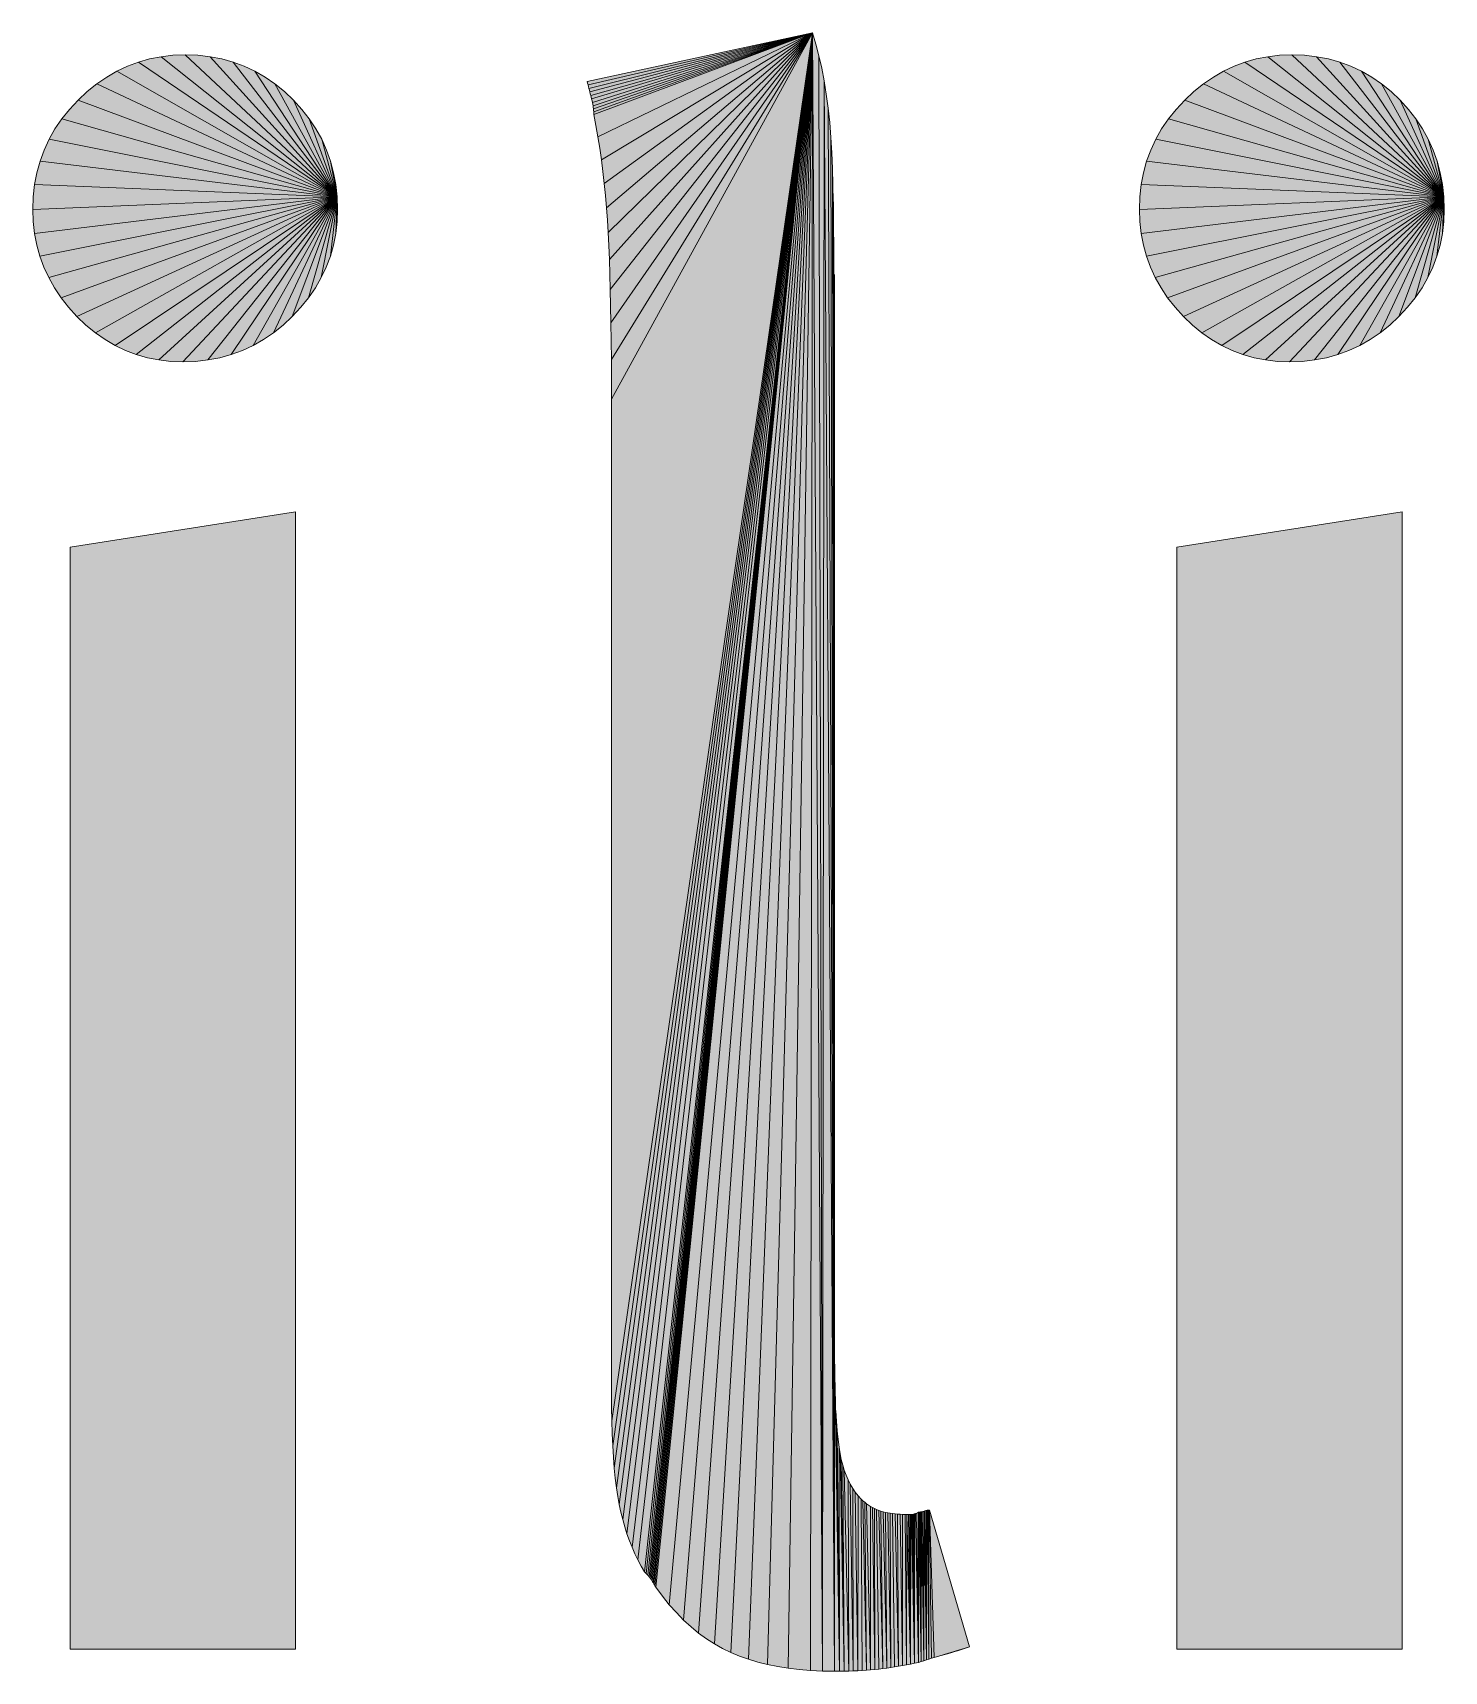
# Model space of a CAD drawing. Header units: inches. Extents: x 0 to 841, y 0 to 594.
# Drawn here: x 777.22 to 781.83, y 62.63 to 67.97 of the extents above; entities that cross this region are included whole.
import ezdxf

# ---------------------------------------------------------------- set-up
doc = ezdxf.new("R2010")
doc.units = ezdxf.units.IN
doc.header["$MEASUREMENT"] = 0
doc.layers.add('BG 0', color=7, linetype='Continuous')

msp = doc.modelspace()

# ---------------------------------------------------------------- hatches: boundary and pattern name
at = {"layer": 'BG 0', "linetype": 'Continuous'}
for points in [[(779.7663, 67.975), (779.0314, 67.8165), (779.0328, 67.8107), (779.0343, 67.805)], [(779.7663, 67.975), (779.0343, 67.805), (779.0357, 67.7992), (779.0372, 67.7934)], [(779.7663, 67.975), (779.0372, 67.7934), (779.0386, 67.7877), (779.04, 67.7819)], [(779.7663, 67.975), (779.04, 67.7819), (779.0415, 67.7762), (779.0429, 67.7704)], [(779.7663, 67.975), (779.0429, 67.7704), (779.0444, 67.7646), (779.0458, 67.7589)], [(779.7663, 67.975), (779.0458, 67.7589), (779.0471, 67.7532), (779.0484, 67.7476)], [(779.7663, 67.975), (779.0484, 67.7476), (779.0494, 67.7422), (779.0504, 67.737)], [(779.7663, 67.975), (779.0504, 67.737), (779.0512, 67.7318), (779.0518, 67.7269)], [(779.7663, 67.975), (779.0518, 67.7269), (779.0523, 67.722), (779.0527, 67.7174)], [(779.7663, 67.975), (779.0527, 67.7174), (779.0529, 67.7128), (779.053, 67.7084)], [(779.7663, 67.975), (779.053, 67.7084), (779.0599, 67.6722), (779.0664, 67.6354)], [(779.7663, 67.975), (779.0664, 67.6354), (779.0724, 67.5981), (779.0778, 67.5603)], [(779.7663, 67.975), (779.0778, 67.5603), (779.0827, 67.522), (779.0872, 67.4832)], [(779.7663, 67.975), (779.0872, 67.4832), (779.091, 67.4439), (779.0945, 67.4041)], [(779.7663, 67.975), (779.0945, 67.4041), (779.0974, 67.3638), (779.0998, 67.3229)], [(779.7663, 67.975), (779.0998, 67.3229), (779.1019, 67.2806), (779.1037, 67.2355)], [(779.7663, 67.975), (779.1037, 67.2355), (779.1053, 67.1877), (779.1068, 67.1374)], [(779.7663, 67.975), (779.1068, 67.1374), (779.1079, 67.0843), (779.1089, 67.0286)], [(779.7663, 67.975), (779.1089, 67.0286), (779.1096, 66.9702), (779.1102, 66.9091)], [(779.7663, 67.975), (779.1102, 66.9091), (779.1105, 66.8454), (779.1107, 66.779)], [(779.7663, 67.975), (779.1107, 66.779), (779.1109, 63.4903), (779.1116, 63.4461)], [(779.7663, 67.975), (779.1116, 63.4461), (779.1129, 63.4041), (779.1147, 63.3644)], [(779.7663, 67.975), (779.1147, 63.3644), (779.117, 63.3269), (779.1197, 63.2916)], [(779.7663, 67.975), (779.1197, 63.2916), (779.123, 63.2586), (779.1268, 63.2278)], [(779.7663, 67.975), (779.1268, 63.2278), (779.1311, 63.1993), (779.1359, 63.1729)], [(779.7663, 67.975), (779.1359, 63.1729), (779.1412, 63.148), (779.1472, 63.1238)], [(779.7663, 67.975), (779.1472, 63.1238), (779.1539, 63.1002), (779.1612, 63.0772)], [(779.7663, 67.975), (779.1612, 63.0772), (779.1692, 63.0549), (779.1778, 63.0333)], [(779.7663, 67.975), (779.1778, 63.0333), (779.187, 63.0123), (779.197, 62.9919)], [(779.7663, 67.975), (779.197, 62.9919), (779.2075, 62.9722), (779.2187, 62.9532)], [(779.7663, 67.975), (779.2187, 62.9532), (779.2215, 62.9503), (779.2242, 62.9476)], [(779.7663, 67.975), (779.2242, 62.9476), (779.2267, 62.9448), (779.2291, 62.9422)], [(779.7663, 67.975), (779.2291, 62.9422), (779.2313, 62.9397), (779.2334, 62.9371)], [(779.7663, 67.975), (779.2334, 62.9371), (779.2354, 62.9348), (779.2371, 62.9324)], [(779.7663, 67.975), (779.2371, 62.9324), (779.2388, 62.9301), (779.2403, 62.9279)], [(779.7663, 67.975), (779.2403, 62.9279), (779.2418, 62.9258), (779.2432, 62.9235)], [(779.7663, 67.975), (779.2432, 62.9235), (779.2447, 62.9211), (779.2461, 62.9187)], [(779.7663, 67.975), (779.2461, 62.9187), (779.2475, 62.9162), (779.249, 62.9137)], [(779.7663, 67.975), (779.249, 62.9137), (779.2504, 62.911), (779.2518, 62.9083)], [(779.7663, 67.975), (779.2518, 62.9083), (779.2533, 62.9056), (779.2548, 62.9027)], [(779.7663, 67.975), (779.2548, 62.9027), (779.2767, 62.8734), (779.2991, 62.8458)], [(779.7663, 67.975), (779.2991, 62.8458), (779.3222, 62.8201), (779.3458, 62.7961)], [(779.7663, 67.975), (779.3458, 62.7961), (779.37, 62.7739), (779.3948, 62.7536)], [(779.7663, 67.975), (779.3948, 62.7536), (779.4202, 62.735), (779.4461, 62.7182)], [(779.7663, 67.975), (779.4461, 62.7182), (779.4726, 62.7033), (779.4997, 62.6901)], [(779.7663, 67.975), (779.4997, 62.6901), (779.5277, 62.6785), (779.5571, 62.6681)], [(779.7663, 67.975), (779.5571, 62.6681), (779.5877, 62.6589), (779.6196, 62.651)], [(779.7663, 67.975), (779.6196, 62.651), (779.6528, 62.6443), (779.6873, 62.6387)], [(779.7663, 67.975), (779.6873, 62.6387), (779.7231, 62.6345), (779.7602, 62.6314)], [(779.7986, 62.6296), (779.7663, 67.975), (779.7602, 62.6314)], [(779.7986, 62.6296), (779.7873, 67.8996), (779.7773, 67.9382), (779.7663, 67.975)], [(778.2158, 67.4398), (777.6415, 67.897), (777.6039, 67.8897), (777.5673, 67.8793)], [(778.2158, 67.4398), (777.7201, 67.903), (777.6803, 67.9015), (777.6415, 67.897)], [(778.2158, 67.4398), (777.8011, 67.897), (777.7612, 67.9015), (777.7201, 67.903)], [(778.2158, 67.4398), (777.8768, 67.8793), (777.8396, 67.8897), (777.8011, 67.897)], [(779.7986, 62.6296), (779.8043, 67.8177), (779.7963, 67.8595), (779.7873, 67.8996)], [(781.8255, 67.4398), (781.2512, 67.897), (781.2136, 67.8897), (781.177, 67.8793)], [(781.8255, 67.4398), (781.3297, 67.903), (781.29, 67.9015), (781.2512, 67.897)], [(781.8255, 67.4398), (781.4107, 67.897), (781.3709, 67.9015), (781.3297, 67.903)], [(781.8255, 67.4398), (781.4866, 67.8793), (781.4493, 67.8897), (781.4107, 67.897)], [(778.2158, 67.4398), (777.4975, 67.8498), (777.4641, 67.8306), (777.4319, 67.8084)], [(778.2158, 67.4398), (777.5673, 67.8793), (777.5319, 67.866), (777.4975, 67.8498)], [(778.2158, 67.4398), (777.9475, 67.8498), (777.9128, 67.866), (777.8768, 67.8793)], [(778.2158, 67.4398), (778.0129, 67.8084), (777.9808, 67.8306), (777.9475, 67.8498)], [(781.8255, 67.4398), (781.1071, 67.8498), (781.0738, 67.8306), (781.0415, 67.8084)], [(781.8255, 67.4398), (781.177, 67.8793), (781.1415, 67.866), (781.1071, 67.8498)], [(781.8255, 67.4398), (781.5572, 67.8498), (781.5225, 67.866), (781.4866, 67.8793)], [(781.8255, 67.4398), (781.6226, 67.8084), (781.5905, 67.8306), (781.5572, 67.8498)], [(778.2158, 67.4398), (777.4319, 67.8084), (777.4007, 67.7833), (777.3707, 67.7553)], [(778.2158, 67.4398), (778.0731, 67.7553), (778.0436, 67.7833), (778.0129, 67.8084)], [(779.8383, 62.6289), (779.8043, 67.8177), (779.7986, 62.6296)], [(779.8383, 62.6289), (779.8173, 67.729), (779.8113, 67.7742), (779.8043, 67.8177)], [(781.8255, 67.4398), (781.0415, 67.8084), (781.0104, 67.7833), (780.9803, 67.7553)], [(781.8255, 67.4398), (781.6828, 67.7553), (781.6534, 67.7833), (781.6226, 67.8084)], [(778.2158, 67.4398), (777.3707, 67.7553), (777.3426, 67.7251), (777.3175, 67.6937)], [(778.2158, 67.4398), (778.125, 67.6937), (778.1005, 67.7251), (778.0731, 67.7553)], [(781.8255, 67.4398), (780.9803, 67.7553), (780.9522, 67.7251), (780.9272, 67.6937)], [(781.8255, 67.4398), (781.7347, 67.6937), (781.7102, 67.7251), (781.6828, 67.7553)], [(778.2158, 67.4398), (777.3175, 67.6937), (777.2953, 67.6611), (777.2761, 67.6273)], [(778.2158, 67.4398), (778.1654, 67.6273), (778.1466, 67.6611), (778.125, 67.6937)], [(779.8383, 62.6289), (779.8263, 67.6338), (779.8223, 67.6822), (779.8173, 67.729)], [(781.8255, 67.4398), (780.9272, 67.6937), (780.905, 67.6611), (780.8858, 67.6273)], [(781.8255, 67.4398), (781.775, 67.6273), (781.7563, 67.6611), (781.7347, 67.6937)], [(779.8383, 62.6289), (779.8311, 67.5319), (779.8292, 67.5837), (779.8263, 67.6338)], [(778.2158, 67.4398), (777.2761, 67.6273), (777.2599, 67.5922), (777.2465, 67.556)], [(778.2158, 67.4398), (778.1942, 67.556), (778.1812, 67.5922), (778.1654, 67.6273)], [(781.8255, 67.4398), (780.8858, 67.6273), (780.8695, 67.5922), (780.8562, 67.556)], [(781.8255, 67.4398), (781.8038, 67.556), (781.7908, 67.5922), (781.775, 67.6273)], [(778.2158, 67.4398), (777.2465, 67.556), (777.2362, 67.5184), (777.2289, 67.4797)], [(778.2158, 67.4398), (778.2115, 67.4797), (778.2043, 67.5184), (778.1942, 67.556)], [(779.8383, 62.6289), (779.8337, 67.4234), (779.8325, 67.4785), (779.8311, 67.5319)], [(781.8255, 67.4398), (780.8562, 67.556), (780.8459, 67.5184), (780.8385, 67.4797)], [(781.8255, 67.4398), (781.8211, 67.4797), (781.8139, 67.5184), (781.8038, 67.556)], [(778.2158, 67.4398), (777.2289, 67.4797), (777.2244, 67.4398), (777.2229, 67.3986)], [(781.8255, 67.4398), (780.8385, 67.4797), (780.8341, 67.4398), (780.8326, 67.3986)], [(778.2158, 67.4398), (777.2229, 67.3986), (777.2244, 67.3588), (777.2287, 67.3201)], [(778.2158, 67.4398), (777.2287, 67.3201), (777.2359, 67.2824), (777.246, 67.2459)], [(778.2158, 67.4398), (777.246, 67.2459), (777.259, 67.2104), (777.2748, 67.176)], [(778.2158, 67.4398), (777.2748, 67.176), (777.2935, 67.1427), (777.3152, 67.1104)], [(778.2158, 67.4398), (777.3152, 67.1104), (777.3396, 67.0793), (777.367, 67.0491)], [(778.2158, 67.4398), (777.367, 67.0491), (777.3964, 67.0211), (777.427, 66.996)], [(778.2158, 67.4398), (777.427, 66.996), (777.4587, 66.9739), (777.4915, 66.9546)], [(778.2158, 67.4398), (777.4915, 66.9546), (777.5256, 66.9384), (777.5607, 66.9251)], [(778.2158, 67.4398), (777.5607, 66.9251), (777.597, 66.9148), (777.6345, 66.9074)], [(778.2158, 67.4398), (777.6345, 66.9074), (777.6731, 66.9029), (777.7129, 66.9014)], [(778.2158, 67.4398), (777.7129, 66.9014), (777.7541, 66.9029), (777.794, 66.9074)], [(778.2158, 67.4398), (777.794, 66.9074), (777.8327, 66.9148), (777.8702, 66.9251)], [(778.2158, 67.4398), (777.8702, 66.9251), (777.9065, 66.9384), (777.9416, 66.9546)], [(778.2158, 67.4398), (777.9416, 66.9546), (777.9754, 66.9739), (778.008, 66.996)], [(778.2158, 67.4398), (778.008, 66.996), (778.0394, 67.0211), (778.0695, 67.0491)], [(778.2158, 67.4398), (778.0695, 67.0491), (778.0976, 67.0793), (778.1227, 67.1104)], [(778.2158, 67.4398), (778.1227, 67.1104), (778.1448, 67.1427), (778.164, 67.176)], [(778.2158, 67.4398), (778.164, 67.176), (778.1803, 67.2104), (778.1936, 67.2459)], [(778.2158, 67.4398), (778.1936, 67.2459), (778.2039, 67.2824), (778.2113, 67.3201)], [(778.2158, 67.4398), (778.2113, 67.3201), (778.2157, 67.3588), (778.2172, 67.3986)], [(781.8255, 67.4398), (780.8326, 67.3986), (780.834, 67.3588), (780.8384, 67.3201)], [(781.8255, 67.4398), (780.8384, 67.3201), (780.8456, 67.2824), (780.8557, 67.2459)], [(781.8255, 67.4398), (780.8557, 67.2459), (780.8686, 67.2104), (780.8845, 67.176)], [(781.8255, 67.4398), (780.8845, 67.176), (780.9033, 67.1427), (780.9248, 67.1104)], [(781.8255, 67.4398), (780.9248, 67.1104), (780.9493, 67.0793), (780.9767, 67.0491)], [(781.8255, 67.4398), (780.9767, 67.0491), (781.0061, 67.0211), (781.0367, 66.996)], [(781.8255, 67.4398), (781.0367, 66.996), (781.0683, 66.9739), (781.1012, 66.9546)], [(781.8255, 67.4398), (781.1012, 66.9546), (781.1352, 66.9384), (781.1704, 66.9251)], [(781.8255, 67.4398), (781.1704, 66.9251), (781.2067, 66.9148), (781.2442, 66.9074)], [(781.8255, 67.4398), (781.2442, 66.9074), (781.2828, 66.9029), (781.3225, 66.9014)], [(781.8255, 67.4398), (781.3225, 66.9014), (781.3637, 66.9029), (781.4037, 66.9074)], [(781.8255, 67.4398), (781.4037, 66.9074), (781.4424, 66.9148), (781.4799, 66.9251)], [(781.8255, 67.4398), (781.4799, 66.9251), (781.5162, 66.9384), (781.5512, 66.9546)], [(781.8255, 67.4398), (781.5512, 66.9546), (781.5851, 66.9739), (781.6177, 66.996)], [(781.8255, 67.4398), (781.6177, 66.996), (781.649, 67.0211), (781.6792, 67.0491)], [(781.8255, 67.4398), (781.6792, 67.0491), (781.7073, 67.0793), (781.7324, 67.1104)], [(781.8255, 67.4398), (781.7324, 67.1104), (781.7545, 67.1427), (781.7738, 67.176)], [(781.8255, 67.4398), (781.7738, 67.176), (781.79, 67.2104), (781.8032, 67.2459)], [(781.8255, 67.4398), (781.8032, 67.2459), (781.8136, 67.2824), (781.821, 67.3201)], [(781.8255, 67.4398), (781.821, 67.3201), (781.8255, 67.3588), (781.8269, 67.3986)], [(778.0803, 66.4115), (777.3454, 66.2963), (777.3454, 62.701), (778.0803, 62.701)], [(781.69, 66.4115), (780.9551, 66.2963), (780.9551, 62.701), (781.69, 62.701)], [(779.8383, 62.6289), (779.854, 62.629), (779.8391, 63.6072), (779.8385, 63.6567)], [(779.854, 62.629), (779.8471, 63.4129), (779.8448, 63.4447), (779.8428, 63.48)], [(779.854, 62.629), (779.8529, 63.3598), (779.8499, 63.3846), (779.8471, 63.4129)], [(779.8563, 63.3386), (779.8529, 63.3598), (779.854, 62.629), (779.8695, 62.6292)], [(779.8563, 63.3386), (779.8695, 62.6292), (779.8603, 63.3197)], [(779.8695, 62.6292), (779.8648, 63.3016), (779.8603, 63.3197)], [(779.8846, 62.6296), (779.8701, 63.2845), (779.8648, 63.3016), (779.8695, 62.6292)], [(779.8824, 63.253), (779.8759, 63.2683), (779.8701, 63.2845), (779.8846, 62.6296)], [(779.8897, 63.2388), (779.8824, 63.253), (779.8846, 62.6296), (779.8994, 62.6301)], [(779.8897, 63.2388), (779.8994, 62.6301), (779.8975, 63.2254)], [(779.9059, 63.213), (779.8975, 63.2254), (779.8994, 62.6301), (779.914, 62.6307)], [(779.9059, 63.213), (779.914, 62.6307), (779.915, 63.2015)], [(779.9283, 62.6315), (779.9248, 63.1909), (779.915, 63.2015), (779.914, 62.6307)], [(779.9283, 62.6315), (779.9422, 62.6325), (779.9306, 63.1853), (779.9248, 63.1909)], [(779.9422, 62.6325), (779.9366, 63.1801), (779.9306, 63.1853)], [(779.9559, 62.6335), (779.9428, 63.1753), (779.9366, 63.1801), (779.9422, 62.6325)], [(779.9554, 63.1666), (779.949, 63.1707), (779.9428, 63.1753), (779.9559, 62.6335)], [(779.962, 63.1628), (779.9554, 63.1666), (779.9559, 62.6335), (779.9693, 62.6348)], [(779.962, 63.1628), (779.9693, 62.6348), (779.9687, 63.1594)], [(779.9687, 63.1594), (779.9693, 62.6348), (779.9824, 62.6361), (779.9755, 63.1563)], [(779.9755, 63.1563), (779.9824, 62.6361), (779.9954, 62.6376), (779.9825, 63.1537)], [(779.9825, 63.1537), (779.9954, 62.6376), (779.9896, 63.1513)], [(779.9969, 63.1492), (779.9896, 63.1513), (779.9954, 62.6376), (780.0084, 62.6393)], [(779.9969, 63.1492), (780.0084, 62.6393), (780.0043, 63.1474)], [(780.0119, 63.1458), (780.0043, 63.1474), (780.0084, 62.6393), (780.0213, 62.6411)], [(780.0119, 63.1458), (780.0213, 62.6411), (780.0196, 63.1444)], [(780.0196, 63.1444), (780.0213, 62.6411), (780.0343, 62.643), (780.0275, 63.1432)], [(780.0275, 63.1432), (780.0343, 62.643), (780.0473, 62.6451), (780.0355, 63.1422)], [(780.0355, 63.1422), (780.0473, 62.6451), (780.0436, 63.1415)], [(780.0519, 63.1409), (780.0436, 63.1415), (780.0473, 62.6451), (780.0603, 62.6474)], [(780.0519, 63.1409), (780.0603, 62.6474), (780.0603, 63.1406)], [(780.0732, 62.6498), (780.0689, 63.1405), (780.0603, 63.1406), (780.0603, 62.6474)], [(780.0732, 62.6498), (780.0744, 63.1405), (780.0717, 63.1405), (780.0689, 63.1405)], [(780.0862, 62.6523), (780.0744, 63.1405), (780.0732, 62.6498)], [(780.0862, 62.6523), (780.0793, 63.1405), (780.0769, 63.1405), (780.0744, 63.1405)], [(780.0862, 62.6523), (780.0836, 63.1405), (780.0815, 63.1405), (780.0793, 63.1405)], [(780.0862, 62.6523), (780.0873, 63.1405), (780.0855, 63.1405), (780.0836, 63.1405)], [(780.0991, 62.655), (780.089, 63.1405), (780.0873, 63.1405), (780.0862, 62.6523)], [(780.0991, 62.655), (780.092, 63.1405), (780.0905, 63.1405), (780.089, 63.1405)], [(780.0991, 62.655), (780.0955, 63.1411), (780.0937, 63.1408), (780.092, 63.1405)], [(780.0991, 62.655), (780.0995, 63.1423), (780.0974, 63.1417), (780.0955, 63.1411)], [(780.1121, 62.6578), (780.1018, 63.1431), (780.0995, 63.1423), (780.0991, 62.655)], [(780.1121, 62.6578), (780.1066, 63.1451), (780.1041, 63.144), (780.1018, 63.1431)], [(780.1121, 62.6578), (780.1121, 63.1477), (780.1093, 63.1463), (780.1066, 63.1451)], [(780.1207, 62.6606), (780.1152, 63.1478), (780.1136, 63.1477), (780.1121, 63.1477)], [(780.1207, 62.6606), (780.1121, 63.1477), (780.1121, 62.6578)], [(780.1207, 62.6606), (780.1185, 63.1483), (780.1168, 63.148), (780.1152, 63.1478)], [(780.1207, 62.6606), (780.1221, 63.149), (780.1202, 63.1486), (780.1185, 63.1483)], [(780.1293, 62.6634), (780.1221, 63.149), (780.1207, 62.6606)], [(780.1293, 62.6634), (780.126, 63.15), (780.124, 63.1495), (780.1221, 63.149)], [(780.1293, 62.6634), (780.1301, 63.1513), (780.128, 63.1506), (780.126, 63.15)], [(780.1377, 62.6661), (780.1301, 63.1513), (780.1293, 62.6634)], [(780.1377, 62.6661), (780.1343, 63.1526), (780.1323, 63.152), (780.1301, 63.1513)], [(780.1377, 62.6661), (780.1382, 63.1536), (780.1363, 63.1531), (780.1343, 63.1526)], [(780.1461, 62.6687), (780.1401, 63.154), (780.1382, 63.1536), (780.1377, 62.6661)], [(780.1461, 62.6687), (780.1435, 63.1546), (780.1418, 63.1543), (780.1401, 63.154)], [(780.1545, 62.6712), (780.1467, 63.1549), (780.1451, 63.1547), (780.1461, 62.6687)], [(780.1627, 62.6738), (780.1481, 63.1549), (780.1467, 63.1549), (780.1545, 62.6712)], [(780.2779, 62.7082), (780.1481, 63.1549), (780.1627, 62.6738), (780.1709, 62.6761)]]:
    msp.add_hatch(color=7, dxfattribs=at).paths.add_polyline_path(points)

# ---------------------------------------------------------------- linework, layer by layer
at = {"layer": 'BG 0', "color": 7, "linetype": 'Continuous', "lineweight": 5}
for p, q in [((779.8383, 62.6289), (779.8347, 67.4234)), ((779.8383, 62.6289), (779.8364, 67.3083)), ((779.8383, 62.6289), (779.8376, 67.1865)), ((779.8383, 62.6289), (779.8382, 67.0581)), ((779.8384, 62.6289), (779.8384, 66.9231)), ((779.1108, 63.4903), (779.1106, 66.779)), ((779.8392, 63.6072), (779.854, 62.629)), ((779.8407, 63.5613), (779.8541, 62.629)), ((780.1461, 62.6687), (780.1443, 63.1547)), ((780.2779, 62.7082), (780.1709, 62.6761)), ((780.2779, 62.7081), (780.1871, 62.6806)), ((780.2779, 62.7081), (780.203, 62.685)), ((780.2779, 62.7082), (780.2191, 62.6897)), ((780.2779, 62.7082), (780.2355, 62.6946)), ((780.2779, 62.7082), (780.2522, 62.6998))]:
    msp.add_line(p, q, dxfattribs=at)
for points in [[(779.7663, 67.975), (779.0314, 67.8165), (779.0328, 67.8107), (779.0343, 67.805)], [(779.7663, 67.975), (779.0343, 67.805), (779.0357, 67.7992), (779.0372, 67.7934)], [(779.7663, 67.975), (779.0372, 67.7934), (779.0386, 67.7877), (779.04, 67.7819)], [(779.7663, 67.975), (779.04, 67.7819), (779.0415, 67.7762), (779.0429, 67.7704)], [(779.7663, 67.975), (779.0429, 67.7704), (779.0444, 67.7646), (779.0458, 67.7589)], [(779.7663, 67.975), (779.0458, 67.7589), (779.0471, 67.7532), (779.0484, 67.7476)], [(779.7663, 67.975), (779.0484, 67.7476), (779.0494, 67.7422), (779.0504, 67.737)], [(779.7663, 67.975), (779.0504, 67.737), (779.0512, 67.7318), (779.0518, 67.7269)], [(779.7663, 67.975), (779.0518, 67.7269), (779.0523, 67.722), (779.0527, 67.7174)], [(779.7663, 67.975), (779.0527, 67.7174), (779.0529, 67.7128), (779.053, 67.7084)], [(779.7663, 67.975), (779.053, 67.7084), (779.0599, 67.6722), (779.0664, 67.6354)], [(779.7663, 67.975), (779.0664, 67.6354), (779.0724, 67.5981), (779.0778, 67.5603)], [(779.7663, 67.975), (779.0778, 67.5603), (779.0827, 67.522), (779.0872, 67.4832)], [(779.7663, 67.975), (779.0872, 67.4832), (779.091, 67.4439), (779.0945, 67.4041)], [(779.7663, 67.975), (779.0945, 67.4041), (779.0974, 67.3638), (779.0998, 67.3229)], [(779.7663, 67.975), (779.0998, 67.3229), (779.1019, 67.2806), (779.1037, 67.2355)], [(779.7663, 67.975), (779.1037, 67.2355), (779.1053, 67.1877), (779.1068, 67.1374)], [(779.7663, 67.975), (779.1068, 67.1374), (779.1079, 67.0843), (779.1089, 67.0286)], [(779.7663, 67.975), (779.1089, 67.0286), (779.1096, 66.9702), (779.1102, 66.9091)], [(779.7663, 67.975), (779.1102, 66.9091), (779.1105, 66.8454), (779.1107, 66.779)], [(779.7663, 67.975), (779.1107, 66.779), (779.1109, 63.4903), (779.1116, 63.4461)], [(779.7663, 67.975), (779.1116, 63.4461), (779.1129, 63.4041), (779.1147, 63.3644)], [(779.7663, 67.975), (779.1147, 63.3644), (779.117, 63.3269), (779.1197, 63.2916)], [(779.7663, 67.975), (779.1197, 63.2916), (779.123, 63.2586), (779.1268, 63.2278)], [(779.7663, 67.975), (779.1268, 63.2278), (779.1311, 63.1993), (779.1359, 63.1729)], [(779.7663, 67.975), (779.1359, 63.1729), (779.1412, 63.148), (779.1472, 63.1238)], [(779.7663, 67.975), (779.1472, 63.1238), (779.1539, 63.1002), (779.1612, 63.0772)], [(779.7663, 67.975), (779.1612, 63.0772), (779.1692, 63.0549), (779.1778, 63.0333)], [(779.7663, 67.975), (779.1778, 63.0333), (779.187, 63.0123), (779.197, 62.9919)], [(779.7663, 67.975), (779.197, 62.9919), (779.2075, 62.9722), (779.2187, 62.9532)], [(779.7663, 67.975), (779.2187, 62.9532), (779.2215, 62.9503), (779.2242, 62.9476)], [(779.7663, 67.975), (779.2242, 62.9476), (779.2267, 62.9448), (779.2291, 62.9422)], [(779.7663, 67.975), (779.2291, 62.9422), (779.2313, 62.9397), (779.2334, 62.9371)], [(779.7663, 67.975), (779.2334, 62.9371), (779.2354, 62.9348), (779.2371, 62.9324)], [(779.7663, 67.975), (779.2371, 62.9324), (779.2388, 62.9301), (779.2403, 62.9279)], [(779.7663, 67.975), (779.2403, 62.9279), (779.2418, 62.9258), (779.2432, 62.9235)], [(779.7663, 67.975), (779.2432, 62.9235), (779.2447, 62.9211), (779.2461, 62.9187)], [(779.7663, 67.975), (779.2461, 62.9187), (779.2475, 62.9162), (779.249, 62.9137)], [(779.7663, 67.975), (779.249, 62.9137), (779.2504, 62.911), (779.2518, 62.9083)], [(779.7663, 67.975), (779.2518, 62.9083), (779.2533, 62.9056), (779.2548, 62.9027)], [(779.7663, 67.975), (779.2548, 62.9027), (779.2767, 62.8734), (779.2991, 62.8458)], [(779.7663, 67.975), (779.2991, 62.8458), (779.3222, 62.8201), (779.3458, 62.7961)], [(779.7663, 67.975), (779.3458, 62.7961), (779.37, 62.7739), (779.3948, 62.7536)], [(779.7663, 67.975), (779.3948, 62.7536), (779.4202, 62.735), (779.4461, 62.7182)], [(779.7663, 67.975), (779.4461, 62.7182), (779.4726, 62.7033), (779.4997, 62.6901)], [(779.7663, 67.975), (779.4997, 62.6901), (779.5277, 62.6785), (779.5571, 62.6681)], [(779.7663, 67.975), (779.5571, 62.6681), (779.5877, 62.6589), (779.6196, 62.651)], [(779.7663, 67.975), (779.6196, 62.651), (779.6528, 62.6443), (779.6873, 62.6387)], [(779.7663, 67.975), (779.6873, 62.6387), (779.7231, 62.6345), (779.7602, 62.6314)], [(779.7986, 62.6296), (779.7663, 67.975), (779.7602, 62.6314)], [(779.7986, 62.6296), (779.7873, 67.8996), (779.7773, 67.9382), (779.7663, 67.975)], [(778.2158, 67.4398), (777.6415, 67.897), (777.6039, 67.8897), (777.5673, 67.8793)], [(778.2158, 67.4398), (777.7201, 67.903), (777.6803, 67.9015), (777.6415, 67.897)], [(778.2158, 67.4398), (777.8011, 67.897), (777.7612, 67.9015), (777.7201, 67.903)], [(778.2158, 67.4398), (777.8768, 67.8793), (777.8396, 67.8897), (777.8011, 67.897)], [(779.7986, 62.6296), (779.8043, 67.8177), (779.7963, 67.8595), (779.7873, 67.8996)], [(781.8255, 67.4398), (781.2512, 67.897), (781.2136, 67.8897), (781.177, 67.8793)], [(781.8255, 67.4398), (781.3297, 67.903), (781.29, 67.9015), (781.2512, 67.897)], [(781.8255, 67.4398), (781.4107, 67.897), (781.3709, 67.9015), (781.3297, 67.903)], [(781.8255, 67.4398), (781.4866, 67.8793), (781.4493, 67.8897), (781.4107, 67.897)], [(778.2158, 67.4398), (777.4975, 67.8498), (777.4641, 67.8306), (777.4319, 67.8084)], [(778.2158, 67.4398), (777.5673, 67.8793), (777.5319, 67.866), (777.4975, 67.8498)], [(778.2158, 67.4398), (777.9475, 67.8498), (777.9128, 67.866), (777.8768, 67.8793)], [(778.2158, 67.4398), (778.0129, 67.8084), (777.9808, 67.8306), (777.9475, 67.8498)], [(781.8255, 67.4398), (781.1071, 67.8498), (781.0738, 67.8306), (781.0415, 67.8084)], [(781.8255, 67.4398), (781.177, 67.8793), (781.1415, 67.866), (781.1071, 67.8498)], [(781.8255, 67.4398), (781.5572, 67.8498), (781.5225, 67.866), (781.4866, 67.8793)], [(781.8255, 67.4398), (781.6226, 67.8084), (781.5905, 67.8306), (781.5572, 67.8498)], [(778.2158, 67.4398), (777.4319, 67.8084), (777.4007, 67.7833), (777.3707, 67.7553)], [(778.2158, 67.4398), (778.0731, 67.7553), (778.0436, 67.7833), (778.0129, 67.8084)], [(779.8383, 62.6289), (779.8043, 67.8177), (779.7986, 62.6296)], [(779.8383, 62.6289), (779.8173, 67.729), (779.8113, 67.7742), (779.8043, 67.8177)], [(781.8255, 67.4398), (781.0415, 67.8084), (781.0104, 67.7833), (780.9803, 67.7553)], [(781.8255, 67.4398), (781.6828, 67.7553), (781.6534, 67.7833), (781.6226, 67.8084)], [(778.2158, 67.4398), (777.3707, 67.7553), (777.3426, 67.7251), (777.3175, 67.6937)], [(778.2158, 67.4398), (778.125, 67.6937), (778.1005, 67.7251), (778.0731, 67.7553)], [(781.8255, 67.4398), (780.9803, 67.7553), (780.9522, 67.7251), (780.9272, 67.6937)], [(781.8255, 67.4398), (781.7347, 67.6937), (781.7102, 67.7251), (781.6828, 67.7553)], [(778.2158, 67.4398), (777.3175, 67.6937), (777.2953, 67.6611), (777.2761, 67.6273)], [(778.2158, 67.4398), (778.1654, 67.6273), (778.1466, 67.6611), (778.125, 67.6937)], [(779.8383, 62.6289), (779.8263, 67.6338), (779.8223, 67.6822), (779.8173, 67.729)], [(781.8255, 67.4398), (780.9272, 67.6937), (780.905, 67.6611), (780.8858, 67.6273)], [(781.8255, 67.4398), (781.775, 67.6273), (781.7563, 67.6611), (781.7347, 67.6937)], [(779.8383, 62.6289), (779.8311, 67.5319), (779.8292, 67.5837), (779.8263, 67.6338)], [(778.2158, 67.4398), (777.2761, 67.6273), (777.2599, 67.5922), (777.2465, 67.556)], [(778.2158, 67.4398), (778.1942, 67.556), (778.1812, 67.5922), (778.1654, 67.6273)], [(781.8255, 67.4398), (780.8858, 67.6273), (780.8695, 67.5922), (780.8562, 67.556)], [(781.8255, 67.4398), (781.8038, 67.556), (781.7908, 67.5922), (781.775, 67.6273)], [(778.2158, 67.4398), (777.2465, 67.556), (777.2362, 67.5184), (777.2289, 67.4797)], [(778.2158, 67.4398), (778.2115, 67.4797), (778.2043, 67.5184), (778.1942, 67.556)], [(779.8383, 62.6289), (779.8337, 67.4234), (779.8325, 67.4785), (779.8311, 67.5319)], [(781.8255, 67.4398), (780.8562, 67.556), (780.8459, 67.5184), (780.8385, 67.4797)], [(781.8255, 67.4398), (781.8211, 67.4797), (781.8139, 67.5184), (781.8038, 67.556)], [(778.2158, 67.4398), (777.2289, 67.4797), (777.2244, 67.4398), (777.2229, 67.3986)], [(781.8255, 67.4398), (780.8385, 67.4797), (780.8341, 67.4398), (780.8326, 67.3986)], [(778.2158, 67.4398), (777.2229, 67.3986), (777.2244, 67.3588), (777.2287, 67.3201)], [(778.2158, 67.4398), (777.2287, 67.3201), (777.2359, 67.2824), (777.246, 67.2459)], [(778.2158, 67.4398), (777.246, 67.2459), (777.259, 67.2104), (777.2748, 67.176)], [(778.2158, 67.4398), (777.2748, 67.176), (777.2935, 67.1427), (777.3152, 67.1104)], [(778.2158, 67.4398), (777.3152, 67.1104), (777.3396, 67.0793), (777.367, 67.0491)], [(778.2158, 67.4398), (777.367, 67.0491), (777.3964, 67.0211), (777.427, 66.996)], [(778.2158, 67.4398), (777.427, 66.996), (777.4587, 66.9739), (777.4915, 66.9546)], [(778.2158, 67.4398), (777.4915, 66.9546), (777.5256, 66.9384), (777.5607, 66.9251)], [(778.2158, 67.4398), (777.5607, 66.9251), (777.597, 66.9148), (777.6345, 66.9074)], [(778.2158, 67.4398), (777.6345, 66.9074), (777.6731, 66.9029), (777.7129, 66.9014)], [(778.2158, 67.4398), (777.7129, 66.9014), (777.7541, 66.9029), (777.794, 66.9074)], [(778.2158, 67.4398), (777.794, 66.9074), (777.8327, 66.9148), (777.8702, 66.9251)], [(778.2158, 67.4398), (777.8702, 66.9251), (777.9065, 66.9384), (777.9416, 66.9546)], [(778.2158, 67.4398), (777.9416, 66.9546), (777.9754, 66.9739), (778.008, 66.996)], [(778.2158, 67.4398), (778.008, 66.996), (778.0394, 67.0211), (778.0695, 67.0491)], [(778.2158, 67.4398), (778.0695, 67.0491), (778.0976, 67.0793), (778.1227, 67.1104)], [(778.2158, 67.4398), (778.1227, 67.1104), (778.1448, 67.1427), (778.164, 67.176)], [(778.2158, 67.4398), (778.164, 67.176), (778.1803, 67.2104), (778.1936, 67.2459)], [(778.2158, 67.4398), (778.1936, 67.2459), (778.2039, 67.2824), (778.2113, 67.3201)], [(778.2158, 67.4398), (778.2113, 67.3201), (778.2157, 67.3588), (778.2172, 67.3986)], [(781.8255, 67.4398), (780.8326, 67.3986), (780.834, 67.3588), (780.8384, 67.3201)], [(781.8255, 67.4398), (780.8384, 67.3201), (780.8456, 67.2824), (780.8557, 67.2459)], [(781.8255, 67.4398), (780.8557, 67.2459), (780.8686, 67.2104), (780.8845, 67.176)], [(781.8255, 67.4398), (780.8845, 67.176), (780.9033, 67.1427), (780.9248, 67.1104)], [(781.8255, 67.4398), (780.9248, 67.1104), (780.9493, 67.0793), (780.9767, 67.0491)], [(781.8255, 67.4398), (780.9767, 67.0491), (781.0061, 67.0211), (781.0367, 66.996)], [(781.8255, 67.4398), (781.0367, 66.996), (781.0683, 66.9739), (781.1012, 66.9546)], [(781.8255, 67.4398), (781.1012, 66.9546), (781.1352, 66.9384), (781.1704, 66.9251)], [(781.8255, 67.4398), (781.1704, 66.9251), (781.2067, 66.9148), (781.2442, 66.9074)], [(781.8255, 67.4398), (781.2442, 66.9074), (781.2828, 66.9029), (781.3225, 66.9014)], [(781.8255, 67.4398), (781.3225, 66.9014), (781.3637, 66.9029), (781.4037, 66.9074)], [(781.8255, 67.4398), (781.4037, 66.9074), (781.4424, 66.9148), (781.4799, 66.9251)], [(781.8255, 67.4398), (781.4799, 66.9251), (781.5162, 66.9384), (781.5512, 66.9546)], [(781.8255, 67.4398), (781.5512, 66.9546), (781.5851, 66.9739), (781.6177, 66.996)], [(781.8255, 67.4398), (781.6177, 66.996), (781.649, 67.0211), (781.6792, 67.0491)], [(781.8255, 67.4398), (781.6792, 67.0491), (781.7073, 67.0793), (781.7324, 67.1104)], [(781.8255, 67.4398), (781.7324, 67.1104), (781.7545, 67.1427), (781.7738, 67.176)], [(781.8255, 67.4398), (781.7738, 67.176), (781.79, 67.2104), (781.8032, 67.2459)], [(781.8255, 67.4398), (781.8032, 67.2459), (781.8136, 67.2824), (781.821, 67.3201)], [(781.8255, 67.4398), (781.821, 67.3201), (781.8255, 67.3588), (781.8269, 67.3986)], [(778.0803, 66.4115), (777.3454, 66.2963), (777.3454, 62.701), (778.0803, 62.701)], [(781.69, 66.4115), (780.9551, 66.2963), (780.9551, 62.701), (781.69, 62.701)], [(779.8383, 62.6289), (779.854, 62.629), (779.8391, 63.6072), (779.8385, 63.6567)], [(779.854, 62.629), (779.8471, 63.4129), (779.8448, 63.4447), (779.8428, 63.48)], [(779.854, 62.629), (779.8529, 63.3598), (779.8499, 63.3846), (779.8471, 63.4129)], [(779.8563, 63.3386), (779.8529, 63.3598), (779.854, 62.629), (779.8695, 62.6292)], [(779.8563, 63.3386), (779.8695, 62.6292), (779.8603, 63.3197)], [(779.8695, 62.6292), (779.8648, 63.3016), (779.8603, 63.3197)], [(779.8846, 62.6296), (779.8701, 63.2845), (779.8648, 63.3016), (779.8695, 62.6292)], [(779.8824, 63.253), (779.8759, 63.2683), (779.8701, 63.2845), (779.8846, 62.6296)], [(779.8897, 63.2388), (779.8824, 63.253), (779.8846, 62.6296), (779.8994, 62.6301)], [(779.8897, 63.2388), (779.8994, 62.6301), (779.8975, 63.2254)], [(779.9059, 63.213), (779.8975, 63.2254), (779.8994, 62.6301), (779.914, 62.6307)], [(779.9059, 63.213), (779.914, 62.6307), (779.915, 63.2015)], [(779.9283, 62.6315), (779.9248, 63.1909), (779.915, 63.2015), (779.914, 62.6307)], [(779.9283, 62.6315), (779.9422, 62.6325), (779.9306, 63.1853), (779.9248, 63.1909)], [(779.9422, 62.6325), (779.9366, 63.1801), (779.9306, 63.1853)], [(779.9559, 62.6335), (779.9428, 63.1753), (779.9366, 63.1801), (779.9422, 62.6325)], [(779.9554, 63.1666), (779.949, 63.1707), (779.9428, 63.1753), (779.9559, 62.6335)], [(779.962, 63.1628), (779.9554, 63.1666), (779.9559, 62.6335), (779.9693, 62.6348)], [(779.962, 63.1628), (779.9693, 62.6348), (779.9687, 63.1594)], [(779.9687, 63.1594), (779.9693, 62.6348), (779.9824, 62.6361), (779.9755, 63.1563)], [(779.9755, 63.1563), (779.9824, 62.6361), (779.9954, 62.6376), (779.9825, 63.1537)], [(779.9825, 63.1537), (779.9954, 62.6376), (779.9896, 63.1513)], [(779.9969, 63.1492), (779.9896, 63.1513), (779.9954, 62.6376), (780.0084, 62.6393)], [(779.9969, 63.1492), (780.0084, 62.6393), (780.0043, 63.1474)], [(780.0119, 63.1458), (780.0043, 63.1474), (780.0084, 62.6393), (780.0213, 62.6411)], [(780.0119, 63.1458), (780.0213, 62.6411), (780.0196, 63.1444)], [(780.0196, 63.1444), (780.0213, 62.6411), (780.0343, 62.643), (780.0275, 63.1432)], [(780.0275, 63.1432), (780.0343, 62.643), (780.0473, 62.6451), (780.0355, 63.1422)], [(780.0355, 63.1422), (780.0473, 62.6451), (780.0436, 63.1415)], [(780.0519, 63.1409), (780.0436, 63.1415), (780.0473, 62.6451), (780.0603, 62.6474)], [(780.0519, 63.1409), (780.0603, 62.6474), (780.0603, 63.1406)], [(780.0732, 62.6498), (780.0689, 63.1405), (780.0603, 63.1406), (780.0603, 62.6474)], [(780.0732, 62.6498), (780.0744, 63.1405), (780.0717, 63.1405), (780.0689, 63.1405)], [(780.0862, 62.6523), (780.0744, 63.1405), (780.0732, 62.6498)], [(780.0862, 62.6523), (780.0793, 63.1405), (780.0769, 63.1405), (780.0744, 63.1405)], [(780.0862, 62.6523), (780.0836, 63.1405), (780.0815, 63.1405), (780.0793, 63.1405)], [(780.0862, 62.6523), (780.0873, 63.1405), (780.0855, 63.1405), (780.0836, 63.1405)], [(780.0991, 62.655), (780.089, 63.1405), (780.0873, 63.1405), (780.0862, 62.6523)], [(780.0991, 62.655), (780.092, 63.1405), (780.0905, 63.1405), (780.089, 63.1405)], [(780.0991, 62.655), (780.0955, 63.1411), (780.0937, 63.1408), (780.092, 63.1405)], [(780.0991, 62.655), (780.0995, 63.1423), (780.0974, 63.1417), (780.0955, 63.1411)], [(780.1121, 62.6578), (780.1018, 63.1431), (780.0995, 63.1423), (780.0991, 62.655)], [(780.1121, 62.6578), (780.1066, 63.1451), (780.1041, 63.144), (780.1018, 63.1431)], [(780.1121, 62.6578), (780.1121, 63.1477), (780.1093, 63.1463), (780.1066, 63.1451)], [(780.1207, 62.6606), (780.1152, 63.1478), (780.1136, 63.1477), (780.1121, 63.1477)], [(780.1207, 62.6606), (780.1121, 63.1477), (780.1121, 62.6578)], [(780.1207, 62.6606), (780.1185, 63.1483), (780.1168, 63.148), (780.1152, 63.1478)], [(780.1207, 62.6606), (780.1221, 63.149), (780.1202, 63.1486), (780.1185, 63.1483)], [(780.1293, 62.6634), (780.1221, 63.149), (780.1207, 62.6606)], [(780.1293, 62.6634), (780.126, 63.15), (780.124, 63.1495), (780.1221, 63.149)], [(780.1293, 62.6634), (780.1301, 63.1513), (780.128, 63.1506), (780.126, 63.15)], [(780.1377, 62.6661), (780.1301, 63.1513), (780.1293, 62.6634)], [(780.1377, 62.6661), (780.1343, 63.1526), (780.1323, 63.152), (780.1301, 63.1513)], [(780.1377, 62.6661), (780.1382, 63.1536), (780.1363, 63.1531), (780.1343, 63.1526)], [(780.1461, 62.6687), (780.1401, 63.154), (780.1382, 63.1536), (780.1377, 62.6661)], [(780.1461, 62.6687), (780.1435, 63.1546), (780.1418, 63.1543), (780.1401, 63.154)], [(780.1545, 62.6712), (780.1467, 63.1549), (780.1451, 63.1547), (780.1461, 62.6687)], [(780.1627, 62.6738), (780.1481, 63.1549), (780.1467, 63.1549), (780.1545, 62.6712)], [(780.2779, 62.7082), (780.1481, 63.1549), (780.1627, 62.6738), (780.1709, 62.6761)]]:
    msp.add_lwpolyline(points, close=True, dxfattribs=at)

doc.saveas('drawing.dxf')
